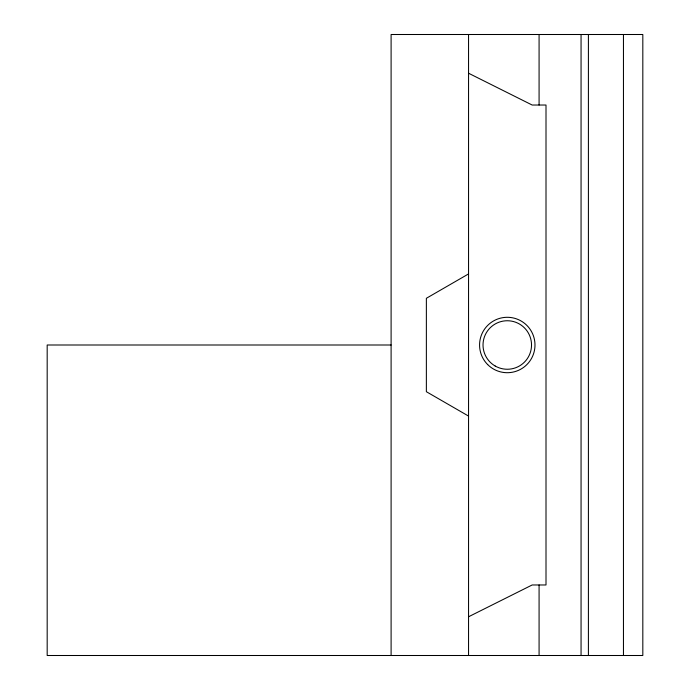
<?xml version="1.0" encoding="UTF-8"?>
<svg xmlns="http://www.w3.org/2000/svg" width="690" height="690" viewBox="0 0 690 690"><rect width="100%" height="100%" fill="white"/><g stroke="black" fill="none" stroke-linecap="round" stroke-linejoin="round"><path stroke-width="1.03" d="M468.553 273.921L426.368 298.287L426.368 391.713L468.553 416.079M468.553 616.774L532.154 584.973L546.006 584.973L546.006 105.027L532.154 105.027L468.553 73.226M391.101 345L47.179 345L47.179 655.5L642.821 655.5L642.821 34.5L391.101 34.5L391.101 655.5M623.458 34.5L623.458 655.5M588.406 34.5L588.406 655.5M581.058 34.5L581.058 655.5M539.08 34.5L539.08 105.027M539.08 584.973L539.08 655.5M468.553 34.5L468.553 655.5M495.153 366.002A24.245 24.245 0 0 0 531.524 345A24.245 24.245 0 0 0 495.153 323.998A24.245 24.245 0 0 0 495.153 366.002M487.683 364.596A27.712 27.712 0 0 0 534.043 352.176A27.712 27.712 0 0 0 500.103 318.237A27.712 27.712 0 0 0 487.683 364.596"/></g></svg>
